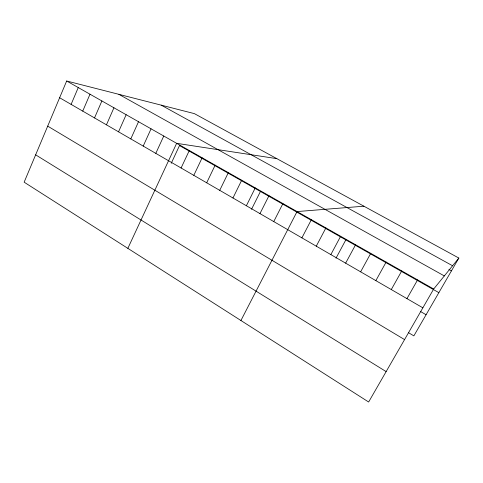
<?xml version="1.0" encoding="UTF-8"?>
<svg xmlns="http://www.w3.org/2000/svg" width="483" height="483" viewBox="0 0 483 483"><rect width="100%" height="100%" fill="white"/><g stroke="black" fill="none" stroke-linecap="round" stroke-linejoin="round"><path stroke-width="0.72" d="M66.666 80.993L24.15 182.188L368.638 402.007L433.686 289.009L458.85 258.055L194.383 113.626L66.666 80.993L433.686 289.009M71.11 104.388L78.258 87.562M82.738 111.114L89.995 94.215M94.523 117.93L101.889 100.959M106.453 124.831L113.94 107.787M118.546 131.823L126.148 114.706M130.802 138.911L138.518 121.716M143.216 146.089L151.058 128.822M155.798 153.365L163.761 136.025M127.85 248.359L176.639 143.324L276.831 158.647M171.242 163.308L179.501 145.57L438.854 292.644M181.095 167.993L189.312 150.503M193.804 175.347L202.148 157.784M206.682 182.797L215.158 165.156M219.735 190.344L228.344 172.63M232.963 197.994L241.711 180.207M246.378 205.752L255.266 187.887M251.528 209.296L260.434 191.461M259.969 213.613L269.001 195.669M273.752 221.588L282.929 203.566M240.926 320.507L297.051 211.572L363.898 206.199M301.899 237.865L311.378 219.687M316.274 246.173L325.904 227.922M330.849 254.607L340.642 236.272M336.005 258.176L345.822 239.888M345.635 263.157L355.591 244.748M360.632 271.832L370.751 253.34M375.846 280.629L386.14 262.064M391.29 289.559L401.753 270.909M406.958 298.621L417.602 279.892M458.85 258.055L413.865 335.872L408.322 332.582M161.213 105.149L452.583 265.759M448.876 269.454L451.442 270.872M118.878 94.336L444.318 275.926M59.626 97.747L422.854 307.816M420.47 311.481L426.078 314.741M47.702 126.129L404.567 339.591M35.645 154.832L386.14 371.602"/></g></svg>
